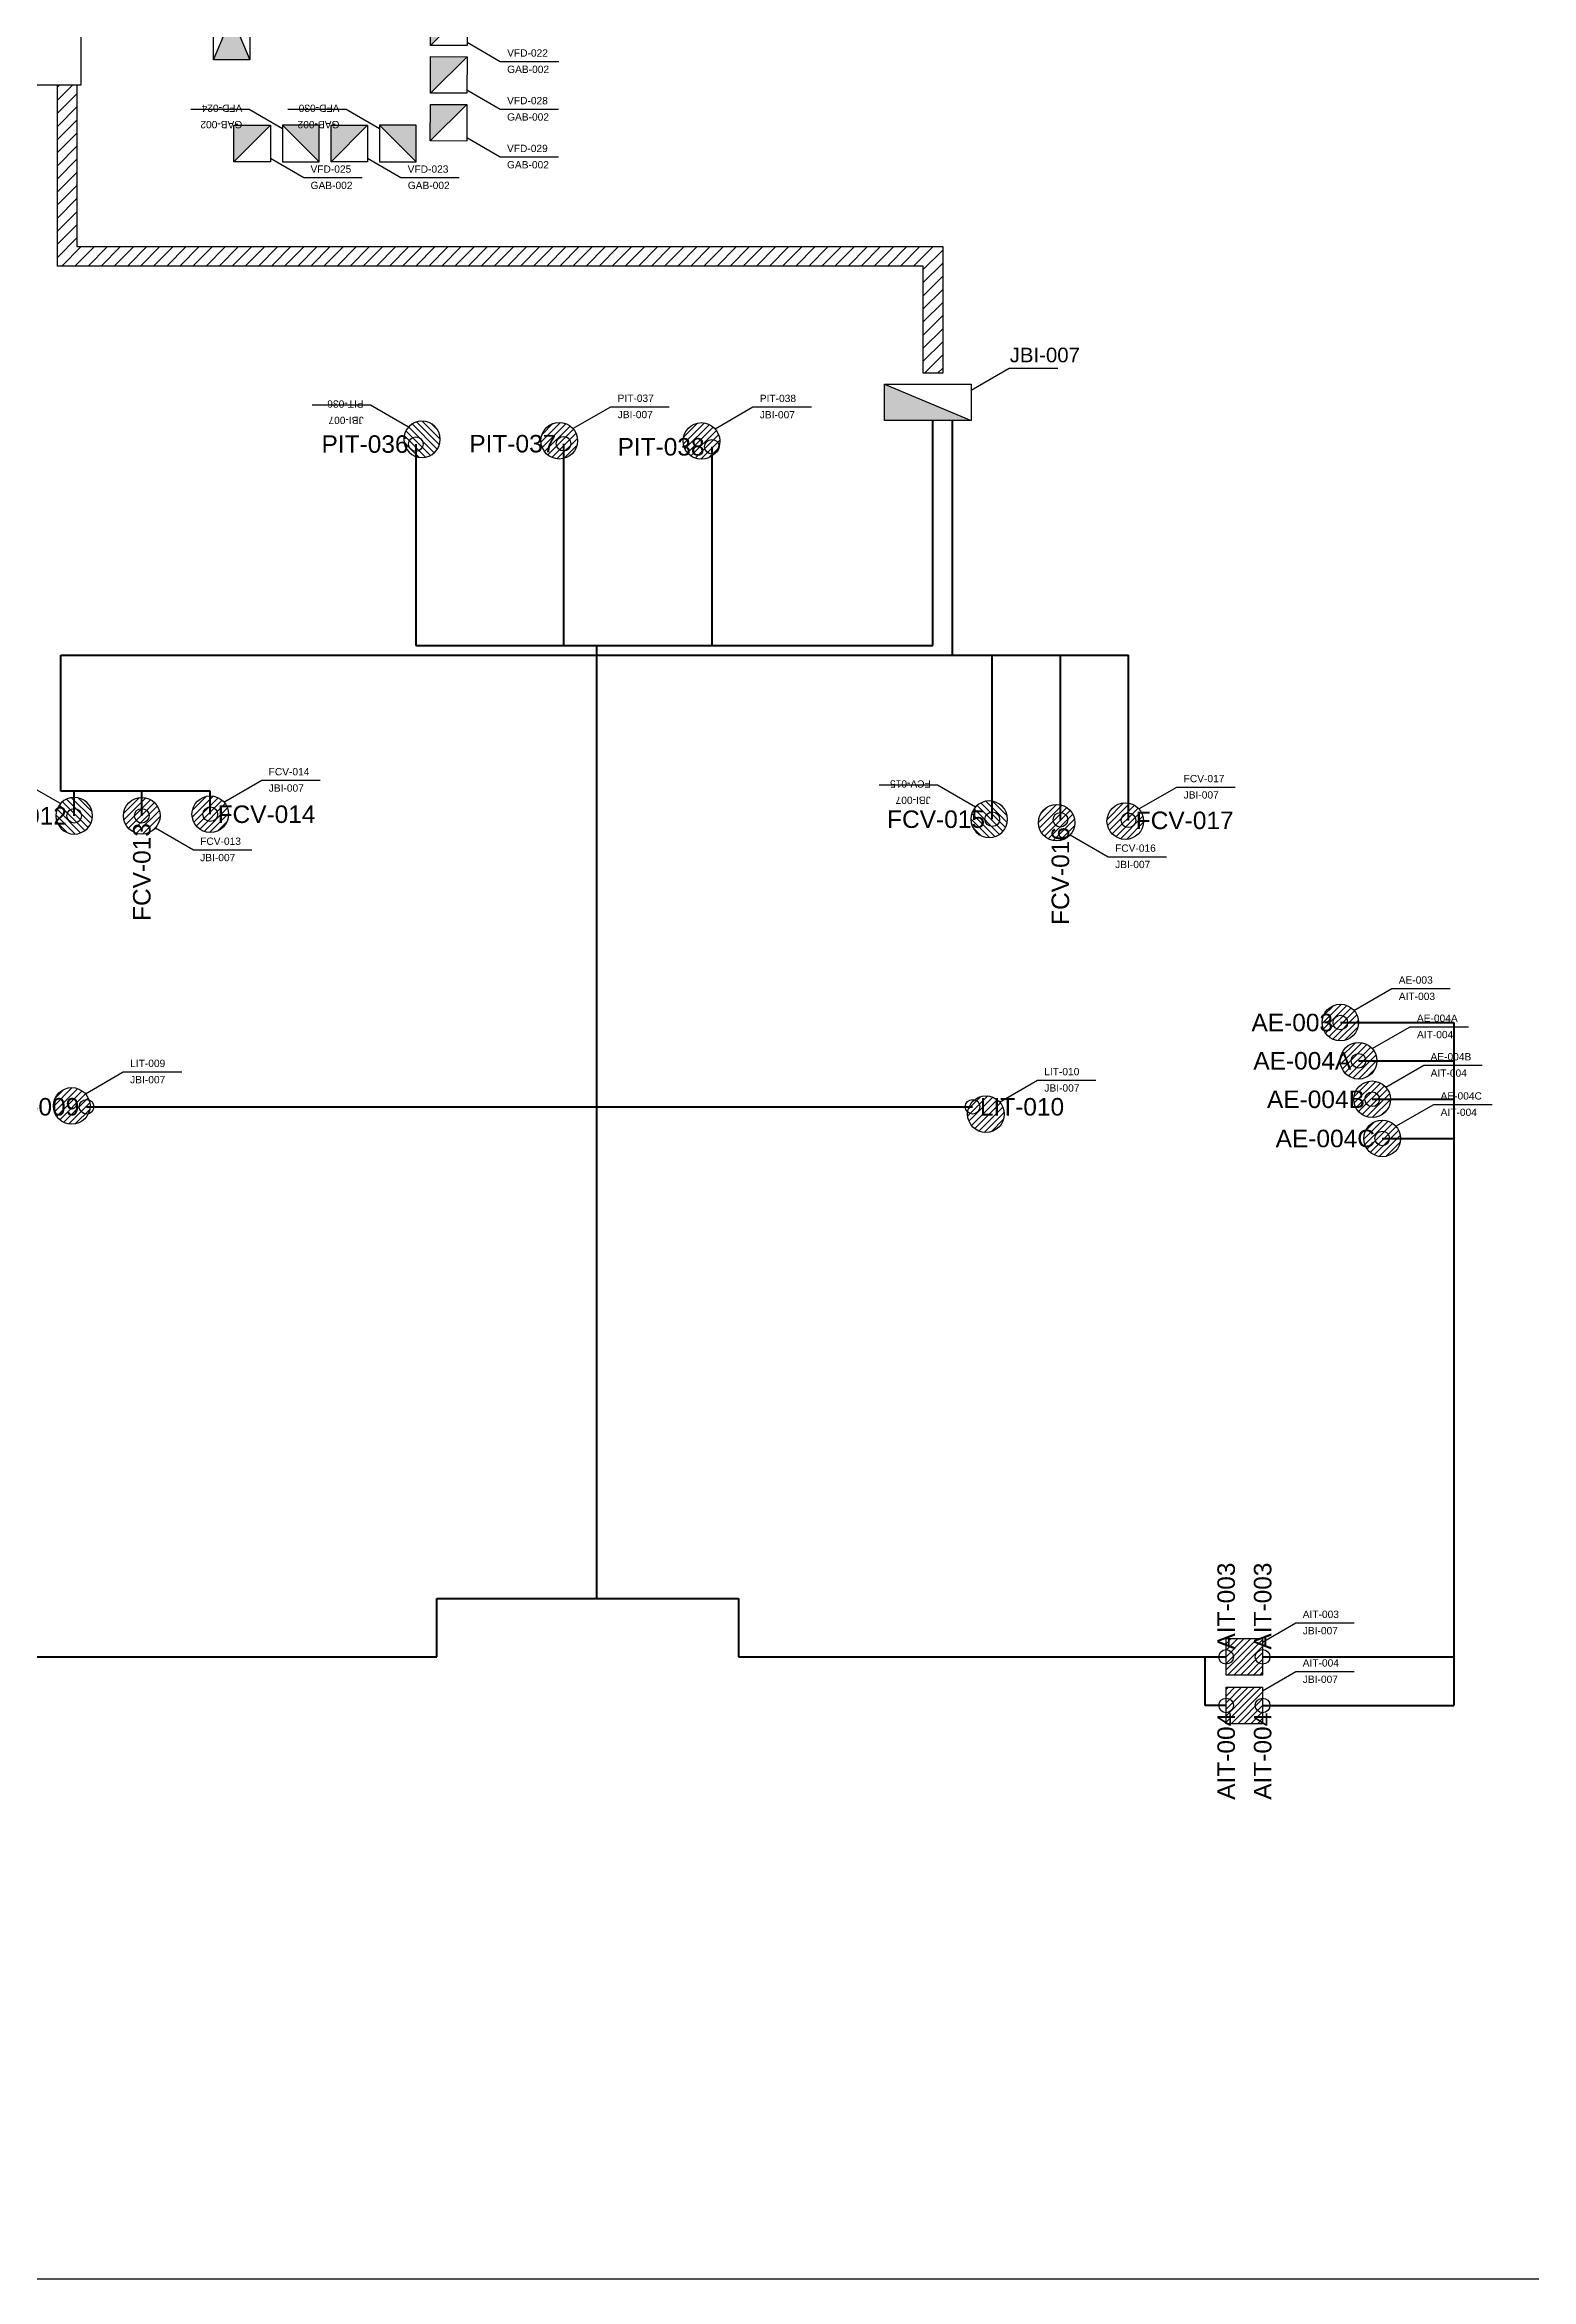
# Model space of a CAD drawing. Header units: metres. Extents: x 0 to 191, y 0 to 87.
# Drawn here: x 159.37 to 174.65, y 23 to 45.98 of the extents above; entities that cross this region are included whole.
import ezdxf
from ezdxf.enums import TextEntityAlignment as Align

# ---------------------------------------------------------------- set-up
doc = ezdxf.new("R2010")
doc.units = ezdxf.units.M
for name, color, linetype, lineweight, true_color in [('CANALIZACIONES', 178, 'Continuous', 25, 0x000000), ('CANALIZACIONES ... ANALOGAS', 5, 'Continuous', 50, 0x0000ff), ('CANALIZACIONES ... BANCO', 30, 'Continuous', 25, 0xff7f00), ('CANALIZACIONES ... DIGITALES', 1, 'Continuous', 50, 0xff0000), ('INST', 5, 'Continuous', 25, 0x0000ff), ('vistas', 178, 'Continuous', 25, 0x000000)]:
    doc.layers.add(name, color=color, linetype=linetype, lineweight=lineweight, true_color=true_color)
doc.styles.add('textstyle122', font='')
doc.styles.add('textstyle123', font='')
doc.styles.add('textstyle124', font='')
doc.styles.add('textstyle125', font='')
doc.styles.add('textstyle126', font='')
doc.styles.add('textstyle127', font='')
doc.styles.add('textstyle128', font='')
doc.styles.add('textstyle129', font='')
doc.styles.add('textstyle130', font='')
doc.styles.add('textstyle131', font='')
doc.styles.add('textstyle132', font='')
doc.styles.add('textstyle133', font='')
doc.styles.add('textstyle136', font='')
doc.styles.add('textstyle137', font='')
doc.styles.add('textstyle138', font='')
doc.styles.add('textstyle139', font='')
doc.styles.add('textstyle298', font='')
doc.styles.add('textstyle299', font='')
doc.styles.add('textstyle300', font='')
doc.styles.add('textstyle301', font='')
doc.styles.add('textstyle302', font='')
doc.styles.add('textstyle303', font='')
doc.styles.add('textstyle360', font='')
doc.styles.add('textstyle361', font='')
doc.styles.add('textstyle362', font='')
doc.styles.add('textstyle363', font='')
doc.styles.add('textstyle364', font='')
doc.styles.add('textstyle365', font='')
doc.styles.add('textstyle366', font='')
doc.styles.add('textstyle367', font='')
doc.styles.add('textstyle368', font='')
doc.styles.add('textstyle369', font='')
doc.styles.add('textstyle370', font='')
doc.styles.add('textstyle371', font='')
doc.styles.add('textstyle372', font='')
doc.styles.add('textstyle373', font='')
doc.styles.add('textstyle374', font='')
doc.styles.add('textstyle375', font='')
doc.styles.add('textstyle376', font='')
doc.styles.add('textstyle377', font='')
doc.styles.add('textstyle378', font='')
doc.styles.add('textstyle379', font='')
doc.styles.add('textstyle380', font='')
doc.styles.add('textstyle381', font='')
doc.styles.add('textstyle382', font='')
doc.styles.add('textstyle383', font='')
doc.styles.add('textstyle384', font='')
doc.styles.add('textstyle385', font='')
doc.styles.add('textstyle386', font='')
doc.styles.add('textstyle387', font='')
doc.styles.add('textstyle388', font='')
doc.styles.add('textstyle389', font='')
doc.styles.add('textstyle390', font='')
doc.styles.add('textstyle391', font='')
doc.styles.add('textstyle392', font='')
doc.styles.add('textstyle393', font='')
doc.styles.add('textstyle394', font='')
doc.styles.add('textstyle395', font='')
doc.styles.add('textstyle396', font='')
doc.styles.add('textstyle397', font='')
doc.styles.add('textstyle402', font='')
doc.styles.add('textstyle403', font='')
doc.styles.add('textstyle404', font='')
doc.styles.add('textstyle405', font='')
doc.styles.add('textstyle450', font='')
doc.styles.add('textstyle460', font='')
doc.styles.add('textstyle504', font='')
doc.styles.add('textstyle505', font='')
doc.styles.add('textstyle506', font='')
doc.styles.add('textstyle507', font='')
doc.styles.add('textstyle508', font='')
doc.styles.add('textstyle509', font='')
doc.styles.add('textstyle510', font='')
doc.styles.add('textstyle511', font='')
doc.styles.add('textstyle512', font='')
doc.styles.add('textstyle513', font='')
doc.styles.add('textstyle514', font='')
doc.styles.add('textstyle515', font='')
doc.styles.add('textstyle516', font='')
doc.styles.add('textstyle517', font='')
doc.styles.add('textstyle518', font='')
doc.styles.add('textstyle519', font='')
doc.styles.add('textstyle520', font='')
doc.styles.add('textstyle521', font='')
doc.styles.add('textstyle530', font='')
doc.styles.get('textstyle122').set_extended_font_data('Liberation Sans')
doc.styles.get('textstyle123').set_extended_font_data('Liberation Sans')
doc.styles.get('textstyle124').set_extended_font_data('Liberation Sans')
doc.styles.get('textstyle125').set_extended_font_data('Liberation Sans')
doc.styles.get('textstyle126').set_extended_font_data('Liberation Sans')
doc.styles.get('textstyle127').set_extended_font_data('Liberation Sans')
doc.styles.get('textstyle128').set_extended_font_data('Liberation Sans')
doc.styles.get('textstyle129').set_extended_font_data('Liberation Sans')
doc.styles.get('textstyle130').set_extended_font_data('Liberation Sans')
doc.styles.get('textstyle131').set_extended_font_data('Liberation Sans')
doc.styles.get('textstyle132').set_extended_font_data('Liberation Sans')
doc.styles.get('textstyle133').set_extended_font_data('Liberation Sans')
doc.styles.get('textstyle136').set_extended_font_data('Liberation Sans')
doc.styles.get('textstyle137').set_extended_font_data('Liberation Sans')
doc.styles.get('textstyle138').set_extended_font_data('Liberation Sans')
doc.styles.get('textstyle139').set_extended_font_data('Liberation Sans')
doc.styles.get('textstyle298').set_extended_font_data('Liberation Sans')
doc.styles.get('textstyle299').set_extended_font_data('Liberation Sans')
doc.styles.get('textstyle300').set_extended_font_data('Liberation Sans')
doc.styles.get('textstyle301').set_extended_font_data('Liberation Sans')
doc.styles.get('textstyle302').set_extended_font_data('Liberation Sans')
doc.styles.get('textstyle303').set_extended_font_data('Liberation Sans')
doc.styles.get('textstyle360').set_extended_font_data('Liberation Sans')
doc.styles.get('textstyle361').set_extended_font_data('Liberation Sans')
doc.styles.get('textstyle362').set_extended_font_data('Liberation Sans')
doc.styles.get('textstyle363').set_extended_font_data('Liberation Sans')
doc.styles.get('textstyle364').set_extended_font_data('Liberation Sans')
doc.styles.get('textstyle365').set_extended_font_data('Liberation Sans')
doc.styles.get('textstyle366').set_extended_font_data('Liberation Sans')
doc.styles.get('textstyle367').set_extended_font_data('Liberation Sans')
doc.styles.get('textstyle368').set_extended_font_data('Liberation Sans')
doc.styles.get('textstyle369').set_extended_font_data('Liberation Sans')
doc.styles.get('textstyle370').set_extended_font_data('Liberation Sans')
doc.styles.get('textstyle371').set_extended_font_data('Liberation Sans')
doc.styles.get('textstyle372').set_extended_font_data('Liberation Sans')
doc.styles.get('textstyle373').set_extended_font_data('Liberation Sans')
doc.styles.get('textstyle374').set_extended_font_data('Liberation Sans')
doc.styles.get('textstyle375').set_extended_font_data('Liberation Sans')
doc.styles.get('textstyle376').set_extended_font_data('Liberation Sans')
doc.styles.get('textstyle377').set_extended_font_data('Liberation Sans')
doc.styles.get('textstyle378').set_extended_font_data('Liberation Sans')
doc.styles.get('textstyle379').set_extended_font_data('Liberation Sans')
doc.styles.get('textstyle380').set_extended_font_data('Liberation Sans')
doc.styles.get('textstyle381').set_extended_font_data('Liberation Sans')
doc.styles.get('textstyle382').set_extended_font_data('Liberation Sans')
doc.styles.get('textstyle383').set_extended_font_data('Liberation Sans')
doc.styles.get('textstyle384').set_extended_font_data('Liberation Sans')
doc.styles.get('textstyle385').set_extended_font_data('Liberation Sans')
doc.styles.get('textstyle386').set_extended_font_data('Liberation Sans')
doc.styles.get('textstyle387').set_extended_font_data('Liberation Sans')
doc.styles.get('textstyle388').set_extended_font_data('Liberation Sans')
doc.styles.get('textstyle389').set_extended_font_data('Liberation Sans')
doc.styles.get('textstyle390').set_extended_font_data('Liberation Sans')
doc.styles.get('textstyle391').set_extended_font_data('Liberation Sans')
doc.styles.get('textstyle392').set_extended_font_data('Liberation Sans')
doc.styles.get('textstyle393').set_extended_font_data('Liberation Sans')
doc.styles.get('textstyle394').set_extended_font_data('Liberation Sans')
doc.styles.get('textstyle395').set_extended_font_data('Liberation Sans')
doc.styles.get('textstyle396').set_extended_font_data('Liberation Sans')
doc.styles.get('textstyle397').set_extended_font_data('Liberation Sans')
doc.styles.get('textstyle402').set_extended_font_data('Liberation Sans')
doc.styles.get('textstyle403').set_extended_font_data('Liberation Sans')
doc.styles.get('textstyle404').set_extended_font_data('Liberation Sans')
doc.styles.get('textstyle405').set_extended_font_data('Liberation Sans')
doc.styles.get('textstyle450').set_extended_font_data('Liberation Sans')
doc.styles.get('textstyle460').set_extended_font_data('Liberation Sans')
doc.styles.get('textstyle504').set_extended_font_data('Liberation Sans')
doc.styles.get('textstyle505').set_extended_font_data('Liberation Sans')
doc.styles.get('textstyle506').set_extended_font_data('Liberation Sans')
doc.styles.get('textstyle507').set_extended_font_data('Liberation Sans')
doc.styles.get('textstyle508').set_extended_font_data('Liberation Sans')
doc.styles.get('textstyle509').set_extended_font_data('Liberation Sans')
doc.styles.get('textstyle510').set_extended_font_data('Liberation Sans')
doc.styles.get('textstyle511').set_extended_font_data('Liberation Sans')
doc.styles.get('textstyle512').set_extended_font_data('Liberation Sans')
doc.styles.get('textstyle513').set_extended_font_data('Liberation Sans')
doc.styles.get('textstyle514').set_extended_font_data('Liberation Sans')
doc.styles.get('textstyle515').set_extended_font_data('Liberation Sans')
doc.styles.get('textstyle516').set_extended_font_data('Liberation Sans')
doc.styles.get('textstyle517').set_extended_font_data('Liberation Sans')
doc.styles.get('textstyle518').set_extended_font_data('Liberation Sans')
doc.styles.get('textstyle519').set_extended_font_data('Liberation Sans')
doc.styles.get('textstyle520').set_extended_font_data('Liberation Sans')
doc.styles.get('textstyle521').set_extended_font_data('Liberation Sans')
doc.styles.get('textstyle530').set_extended_font_data('Liberation Sans')

# ---------------------------------------------------------------- blocks, each defined once
blk = doc.blocks.new('disp1')
at = {"layer": 'INST', "transparency": 33554687}
blk.add_hatch(color=256, dxfattribs=at).paths.add_polyline_path([(-0.188, -0.188), (0.188, 0.188), (-0.188, 0.188)], flags=0)
at = {"layer": 'INST'}
for p, q in [((-0.188, 0.188), (0.188, 0.188)), ((-0.188, -0.188), (-0.188, 0.188)), ((-0.188, -0.188), (0.188, 0.188)), ((0.188, 0.188), (0.188, -0.188)), ((0.188, -0.188), (-0.188, -0.188)), ((0.188, -0.152), (0.53, -0.35)), ((0.53, -0.35), (1.13, -0.35))]:
    blk.add_line(p, q, dxfattribs=at)
for tag, p, style in [('Tag_inst', (0.6, -0.3), 'textstyle124'), ('Inst_EL', (0.601, -0.468), 'textstyle125')]:
    blk.add_attdef(tag, p, '', height=0.075, dxfattribs=dict(at, style=style))
blk = doc.blocks.new('Inst_Elec_lin')
at = {"layer": 'INST', "transparency": 33554687}
h = blk.add_hatch(dxfattribs=at)
h.set_pattern_fill('ANSI31', color=256, scale=0.015, style=0, pattern_type=0)
edge = h.paths.add_edge_path(flags=0)
edge.add_arc((0, 0), 0.188, 0, 360)
at = {"layer": 'INST'}
for p, q in [((0.14, 0.125), (0.53, 0.35)), ((0.53, 0.35), (1.13, 0.35))]:
    blk.add_line(p, q, dxfattribs=at)
blk.add_circle((0, 0), 0.188, dxfattribs=at)
for tag, p, style in [('Tag_inst', (0.6, 0.4), 'textstyle128'), ('Inst_EL', (0.601, 0.232), 'textstyle129')]:
    blk.add_attdef(tag, p, '', height=0.075, dxfattribs=dict(at, style=style))
blk = doc.blocks.new('Inst_Elec_sop')
at = {"layer": 'INST', "transparency": 33554687}
h = blk.add_hatch(dxfattribs=at)
h.set_pattern_fill('ANSI31', color=256, scale=0.015, style=0, pattern_type=0)
h.paths.add_polyline_path([(-0.188, -0.188), (-0.188, 0.188), (0.188, 0.188), (0.188, -0.188)], flags=0)
at = {"layer": 'INST'}
for p, q in [((0.188, 0.152), (0.53, 0.35)), ((0.53, 0.35), (1.13, 0.35)), ((-0.188, 0.188), (0.188, 0.188)), ((-0.188, -0.188), (-0.188, 0.188)), ((0.188, 0.188), (0.188, -0.188)), ((0.188, -0.188), (-0.188, -0.188))]:
    blk.add_line(p, q, dxfattribs=at)
for tag, p, style in [('Tag_inst', (0.6, 0.4), 'textstyle132'), ('Inst_EL', (0.601, 0.232), 'textstyle133')]:
    blk.add_attdef(tag, p, '', height=0.075, dxfattribs=dict(at, style=style))
blk = doc.blocks.new('Inst_Elec_lin1')
at = {"layer": 'INST', "transparency": 33554687}
h = blk.add_hatch(dxfattribs=at)
h.set_pattern_fill('ANSI31', color=256, scale=0.015, style=0, pattern_type=0)
edge = h.paths.add_edge_path(flags=0)
edge.add_arc((0, 0), 0.188, 0, 360)
at = {"layer": 'INST'}
for p, q in [((0.14, -0.125), (0.53, -0.35)), ((0.53, -0.35), (1.13, -0.35))]:
    blk.add_line(p, q, dxfattribs=at)
blk.add_circle((0, 0), 0.188, dxfattribs=at)
for tag, p, style in [('Tag_inst', (0.6, -0.3), 'textstyle130'), ('Inst_EL', (0.601, -0.468), 'textstyle131')]:
    blk.add_attdef(tag, p, '', height=0.075, dxfattribs=dict(at, style=style))
blk = doc.blocks.new('disp')
at = {"layer": 'INST', "transparency": 33554687}
blk.add_hatch(color=256, dxfattribs=at).paths.add_polyline_path([(-0.188, -0.188), (0.188, 0.188), (-0.188, 0.188)], flags=0)
at = {"layer": 'INST'}
for p, q in [((0.188, 0.152), (0.53, 0.35)), ((0.53, 0.35), (1.13, 0.35)), ((-0.188, 0.188), (0.188, 0.188)), ((-0.188, -0.188), (-0.188, 0.188)), ((-0.188, -0.188), (0.188, 0.188)), ((0.188, 0.188), (0.188, -0.188)), ((0.188, -0.188), (-0.188, -0.188))]:
    blk.add_line(p, q, dxfattribs=at)
for tag, p, style in [('Tag_inst', (0.6, 0.4), 'textstyle122'), ('Inst_EL', (0.601, 0.232), 'textstyle123')]:
    blk.add_attdef(tag, p, '', height=0.075, dxfattribs=dict(at, style=style))
blk = doc.blocks.new('JB1')
at = {"layer": 'CANALIZACIONES', "transparency": 33554687}
blk.add_hatch(color=256, dxfattribs=at).paths.add_polyline_path([(0, 0.375), (0.893, 0), (0, 0)], flags=0)
at = {"layer": 'CANALIZACIONES'}
for p, q in [((0.893, 0.314), (1.283, 0.539)), ((1.283, 0.539), (1.783, 0.539)), ((0, 0.375), (0.893, 0.375)), ((0, 0), (0, 0.375)), ((0, 0.375), (0.893, 0)), ((0.893, 0.375), (0.893, 0)), ((0.893, 0), (0, 0))]:
    blk.add_line(p, q, dxfattribs=at)
for tag, p, style in [('Tag Caja', (1.289, 0.6), 'textstyle136'), ('El Caja', (1.289, 0.321), 'textstyle137')]:
    blk.add_attdef(tag, p, '', height=0.15, dxfattribs=dict(at, style=style))
blk = doc.blocks.new('GAB1')
at = {"layer": 'CANALIZACIONES', "transparency": 33554687}
blk.add_hatch(color=256, dxfattribs=at).paths.add_polyline_path([(0, 0), (0.375, 0.893), (0, 0.893), (0.375, 0)], flags=0)
at = {"layer": 'CANALIZACIONES'}
for p, q in [((0, 0), (0, 0.893)), ((0, 0.893), (0.375, 0.893)), ((0, 0), (0.375, 0.893)), ((0, 0.893), (0.375, 0)), ((0.375, 0.893), (0.375, 0)), ((0.375, 0.447), (0.764, 0.672)), ((0.764, 0.672), (1.264, 0.672)), ((0.375, 0), (0, 0))]:
    blk.add_line(p, q, dxfattribs=at)
for tag, p, style in [('Tag Gabinete', (0.77, 0.735), 'textstyle127'), ('El GAB', (0.77, 0.5), 'textstyle126')]:
    blk.add_attdef(tag, p, '', height=0.15, dxfattribs=dict(at, style=style))
blk = doc.blocks.new('Pull')
at = {"layer": 'CANALIZACIONES ... BANCO'}
for p, q in [((-0.2, 0.2), (0.2, 0.2)), ((-0.2, -0.2), (-0.2, 0.2)), ((0.2, 0.2), (0.2, -0.2)), ((0.2, -0.2), (-0.2, -0.2))]:
    blk.add_line(p, q, dxfattribs=at)
blk = doc.blocks.new('NODO2')
at = {"layer": 'CANALIZACIONES'}
blk.add_circle((0, 0), 0.05, dxfattribs=at)
at = {"layer": 'CANALIZACIONES', "style": 'textstyle139'}
blk.add_attdef('dest', text='', height=0.12, dxfattribs=at).set_placement((-0.05, 0), align=Align.MIDDLE_RIGHT)
blk = doc.blocks.new('NODO1')
at = {"layer": 'CANALIZACIONES'}
blk.add_circle((0, 0), 0.05, dxfattribs=at)
at = {"layer": 'CANALIZACIONES', "style": 'textstyle138'}
blk.add_attdef('dest', text='', height=0.12, dxfattribs=at).set_placement((0.05, 0), align=Align.MIDDLE_LEFT)

msp = doc.modelspace()

# ---------------------------------------------------------------- hatches: boundary and pattern name
at = {"layer": 'CANALIZACIONES ... BANCO', "transparency": 33554687}
h = msp.add_hatch(dxfattribs=at)
h.set_pattern_fill('ANSI31', color=256, scale=0.03, style=0, pattern_type=0)
h.paths.add_polyline_path([(159.5, 43.7), (159.5, 45.56), (159.7, 45.56), (159.7, 43.9), (168.6, 43.9), (168.6, 42.6), (168.4, 42.6), (168.4, 43.7)], flags=0)

# ---------------------------------------------------------------- linework, layer by layer
at = {"layer": 'CANALIZACIONES ... ANALOGAS'}
for p, q in [((168.5, 39.8), (168.5, 42.111)), ((163.184, 41.87, -3.67), (163.184, 39.8)), ((164.703, 41.874, -3.67), (164.703, 39.8)), ((166.227, 41.842, -3.67), (166.227, 39.8)), ((163.184, 39.8), (168.5, 39.8)), ((165.046, 35.056), (165.046, 39.8)), ((172.688, 35.922), (173.856, 35.922)), ((173.856, 35.922), (173.856, 28.9)), ((172.875, 35.529), (173.856, 35.529)), ((159.799, 35.056), (165.046, 35.056)), ((165.046, 35.056), (168.907, 35.056)), ((165.046, 30), (165.046, 35.056)), ((173.015, 35.133), (173.856, 35.133)), ((173.118, 34.73), (173.856, 34.73)), ((163.4, 29.4), (163.4, 30)), ((163.4, 30), (165.046, 30)), ((165.046, 30), (166.5, 30)), ((166.5, 30), (166.5, 29.4)), ((158.336, 29.4), (163.4, 29.4)), ((166.5, 29.4), (171.514, 29.4)), ((171.3, 28.9), (171.3, 29.4)), ((171.889, 29.4), (173.856, 29.4)), ((171.514, 28.9), (171.3, 28.9)), ((171.889, 28.9), (173.856, 28.9))]:
    msp.add_line(p, q, dxfattribs=at)
at = {"layer": 'CANALIZACIONES ... BANCO'}
for p, q in [((159.5, 43.7), (159.5, 45.56)), ((159.7, 45.56), (159.7, 43.9)), ((159.7, 43.9), (168.6, 43.9)), ((168.6, 43.9), (168.6, 42.6)), ((168.4, 43.7), (159.5, 43.7)), ((168.4, 42.6), (168.4, 43.7)), ((168.6, 42.6), (168.4, 42.6))]:
    msp.add_line(p, q, dxfattribs=at)
at = {"layer": 'CANALIZACIONES ... DIGITALES'}
for p, q in [((168.7, 39.7), (168.7, 42.111)), ((159.533, 38.3), (159.533, 39.7)), ((159.533, 39.7), (168.7, 39.7)), ((168.7, 39.7), (170.51, 39.7)), ((169.11, 38.013, -3.67), (169.11, 39.7)), ((169.81, 38.007, -3.67), (169.81, 39.7)), ((170.51, 38.001, -3.67), (170.51, 39.7)), ((161.071, 38.3), (159.533, 38.3)), ((159.672, 38.048), (159.672, 38.3)), ((160.367, 38.048), (160.367, 38.3)), ((161.071, 38.064), (161.071, 38.3))]:
    msp.add_line(p, q, dxfattribs=at)
at = {"layer": 'vistas', "color": 16, "ltscale": 0.0001, "true_color": 0x800000}
msp.add_lwpolyline([(151, 53), (191, 53), (191, 23), (151, 23), (151, 53)], dxfattribs=at)

# ---------------------------------------------------------------- block references
at = {"layer": 'CANALIZACIONES'}
ref = msp.add_blockref('GAB1', (161.104, 45.819), dxfattribs=at)
ref.add_attrib('Tag Gabinete', 'GAB-002', (161.875, 46.554), dxfattribs={"height": 0.15, "style": 'textstyle460'})
ref = msp.add_blockref('JB1', (168.001, 42.111), dxfattribs=at)
ref.add_attrib('Tag Caja', 'JBI-007', (169.289, 42.711), dxfattribs={"height": 0.15, "style": 'textstyle450'})
ref = msp.add_blockref('NODO2', (163.184, 41.87, -3.67), dxfattribs=dict(at, xscale=1.5, yscale=1.5))
ref.add_attrib('dest', 'PIT-036', dxfattribs={"height": 0.18, "style": 'textstyle515'}).set_placement((163.109, 41.87, -3.67), align=Align.MIDDLE_RIGHT)
ref = msp.add_blockref('NODO2', (164.703, 41.874, -3.67), dxfattribs=dict(at, xscale=1.5, yscale=1.5))
ref.add_attrib('dest', 'PIT-037', dxfattribs={"height": 0.18, "style": 'textstyle516'}).set_placement((164.628, 41.874, -3.67), align=Align.MIDDLE_RIGHT)
ref = msp.add_blockref('NODO2', (166.227, 41.842, -3.67), dxfattribs=dict(at, xscale=1.5, yscale=1.5))
ref.add_attrib('dest', 'PIT-038', dxfattribs={"height": 0.18, "style": 'textstyle517'}).set_placement((166.152, 41.842, -3.67), align=Align.MIDDLE_RIGHT)
ref = msp.add_blockref('NODO2', (159.672, 38.048), dxfattribs=dict(at, xscale=1.5, yscale=1.5))
ref.add_attrib('dest', 'FCV-012', dxfattribs={"height": 0.18, "style": 'textstyle513'}).set_placement((159.597, 38.048), align=Align.MIDDLE_RIGHT)
ref = msp.add_blockref('NODO1', (161.071, 38.064), dxfattribs=dict(at, xscale=1.5, yscale=1.5))
ref.add_attrib('dest', 'FCV-014', dxfattribs={"height": 0.18, "style": 'textstyle518'}).set_placement((161.146, 38.064), align=Align.MIDDLE_LEFT)
ref = msp.add_blockref('NODO2', (160.367, 38.048), dxfattribs=dict(at, xscale=1.5, yscale=1.5, rotation=90))
ref.add_attrib('dest', 'FCV-013', dxfattribs={"height": 0.18, "rotation": 90, "style": 'textstyle521'}).set_placement((160.367, 37.973), align=Align.MIDDLE_RIGHT)
ref = msp.add_blockref('NODO2', (169.11, 38.013, -3.67), dxfattribs=dict(at, xscale=1.5, yscale=1.5))
ref.add_attrib('dest', 'FCV-015', dxfattribs={"height": 0.18, "style": 'textstyle514'}).set_placement((169.035, 38.013, -3.67), align=Align.MIDDLE_RIGHT)
ref = msp.add_blockref('NODO2', (169.81, 38.007, -3.67), dxfattribs=dict(at, xscale=1.5, yscale=1.5, rotation=90))
ref.add_attrib('dest', 'FCV-016', dxfattribs={"height": 0.18, "rotation": 90, "style": 'textstyle520'}).set_placement((169.81, 37.932, -3.67), align=Align.MIDDLE_RIGHT)
ref = msp.add_blockref('NODO1', (170.51, 38.001, -3.67), dxfattribs=dict(at, xscale=1.5, yscale=1.5))
ref.add_attrib('dest', 'FCV-017', dxfattribs={"height": 0.18, "style": 'textstyle519'}).set_placement((170.585, 38.001, -3.67), align=Align.MIDDLE_LEFT)
ref = msp.add_blockref('NODO2', (172.688, 35.922), dxfattribs=dict(at, xscale=1.5, yscale=1.5))
ref.add_attrib('dest', 'AE-003', dxfattribs={"height": 0.18, "style": 'textstyle504'}).set_placement((172.613, 35.922), align=Align.MIDDLE_RIGHT)
ref = msp.add_blockref('NODO2', (172.875, 35.529), dxfattribs=dict(at, xscale=1.5, yscale=1.5))
ref.add_attrib('dest', 'AE-004A', dxfattribs={"height": 0.18, "style": 'textstyle505'}).set_placement((172.8, 35.529), align=Align.MIDDLE_RIGHT)
ref = msp.add_blockref('NODO2', (173.015, 35.133), dxfattribs=dict(at, xscale=1.5, yscale=1.5))
ref.add_attrib('dest', 'AE-004B', dxfattribs={"height": 0.18, "style": 'textstyle506'}).set_placement((172.94, 35.133), align=Align.MIDDLE_RIGHT)
ref = msp.add_blockref('NODO2', (159.799, 35.056), dxfattribs=dict(at, xscale=1.5, yscale=1.5))
ref.add_attrib('dest', 'LIT-009', dxfattribs={"height": 0.18, "style": 'textstyle530'}).set_placement((159.724, 35.056), align=Align.MIDDLE_RIGHT)
ref = msp.add_blockref('NODO1', (168.907, 35.056), dxfattribs=dict(at, xscale=1.5, yscale=1.5))
ref.add_attrib('dest', 'LIT-010', dxfattribs={"height": 0.18, "style": 'textstyle508'}).set_placement((168.982, 35.056), align=Align.MIDDLE_LEFT)
ref = msp.add_blockref('NODO2', (173.118, 34.73), dxfattribs=dict(at, xscale=1.5, yscale=1.5))
ref.add_attrib('dest', 'AE-004C', dxfattribs={"height": 0.18, "style": 'textstyle507'}).set_placement((173.043, 34.73), align=Align.MIDDLE_RIGHT)
ref = msp.add_blockref('NODO1', (171.514, 29.4), dxfattribs=dict(at, xscale=1.5, yscale=1.5, rotation=90))
ref.add_attrib('dest', 'AIT-003', dxfattribs={"height": 0.18, "rotation": 90, "style": 'textstyle510'}).set_placement((171.514, 29.475), align=Align.MIDDLE_LEFT)
ref = msp.add_blockref('NODO1', (171.889, 29.4), dxfattribs=dict(at, xscale=1.5, yscale=1.5, rotation=90))
ref.add_attrib('dest', 'AIT-003', dxfattribs={"height": 0.18, "rotation": 90, "style": 'textstyle509'}).set_placement((171.889, 29.475), align=Align.MIDDLE_LEFT)
ref = msp.add_blockref('NODO2', (171.514, 28.9), dxfattribs=dict(at, xscale=1.5, yscale=1.5, rotation=90))
ref.add_attrib('dest', 'AIT-004', dxfattribs={"height": 0.18, "rotation": 90, "style": 'textstyle512'}).set_placement((171.514, 28.825), align=Align.MIDDLE_RIGHT)
ref = msp.add_blockref('NODO2', (171.889, 28.9), dxfattribs=dict(at, xscale=1.5, yscale=1.5, rotation=90))
ref.add_attrib('dest', 'AIT-004', dxfattribs={"height": 0.18, "rotation": 90, "style": 'textstyle511'}).set_placement((171.889, 28.825), align=Align.MIDDLE_RIGHT)
at = {"layer": 'CANALIZACIONES ... BANCO', "xscale": 2.2, "yscale": 2.2}
msp.add_blockref('Pull', (159.3, 46), dxfattribs=at)
at = {"layer": 'INST'}
ref = msp.add_blockref('disp1', (163.523, 46.155), dxfattribs=dict(at, rotation=359.8934955871075))
ref.add_attrib('Tag_inst', 'VFD-022', (164.123, 45.854), dxfattribs={"height": 0.075, "rotation": 359.8935, "style": 'textstyle298'})
ref.add_attrib('Inst_EL', 'GAB-002', (164.123, 45.686), dxfattribs={"height": 0.075, "rotation": 359.8935, "style": 'textstyle299'})
ref = msp.add_blockref('disp1', (163.522, 45.665), dxfattribs=dict(at, rotation=359.8934955871075))
ref.add_attrib('Tag_inst', 'VFD-028', (164.122, 45.364), dxfattribs={"height": 0.075, "rotation": 359.8935, "style": 'textstyle300'})
ref.add_attrib('Inst_EL', 'GAB-002', (164.122, 45.196), dxfattribs={"height": 0.075, "rotation": 359.8935, "style": 'textstyle301'})
ref = msp.add_blockref('disp', (162.001, 44.96), dxfattribs=dict(at, yscale=-1, rotation=180))
ref.add_attrib('Tag_inst', 'VFD-024', (161.401, 45.36), dxfattribs={"height": 0.075, "rotation": 180, "style": 'textstyle390'})
ref.add_attrib('Inst_EL', 'GAB-002', (161.4, 45.192), dxfattribs={"height": 0.075, "rotation": 180, "style": 'textstyle391'})
ref = msp.add_blockref('disp', (162.999, 44.96), dxfattribs=dict(at, yscale=-1, rotation=180))
ref.add_attrib('Tag_inst', 'VFD-030', (162.399, 45.36), dxfattribs={"height": 0.075, "rotation": 180, "style": 'textstyle388'})
ref.add_attrib('Inst_EL', 'GAB-002', (162.399, 45.192), dxfattribs={"height": 0.075, "rotation": 180, "style": 'textstyle389'})
ref = msp.add_blockref('disp1', (163.521, 45.174), dxfattribs=dict(at, rotation=359.8934955871075))
ref.add_attrib('Tag_inst', 'VFD-029', (164.121, 44.873), dxfattribs={"height": 0.075, "rotation": 359.8935, "style": 'textstyle302'})
ref.add_attrib('Inst_EL', 'GAB-002', (164.121, 44.705), dxfattribs={"height": 0.075, "rotation": 359.8935, "style": 'textstyle303'})
ref = msp.add_blockref('disp1', (161.501, 44.96), dxfattribs=at)
ref.add_attrib('Tag_inst', 'VFD-025', (162.101, 44.66), dxfattribs={"height": 0.075, "style": 'textstyle404'})
ref.add_attrib('Inst_EL', 'GAB-002', (162.102, 44.492), dxfattribs={"height": 0.075, "style": 'textstyle405'})
ref = msp.add_blockref('disp1', (162.5, 44.96), dxfattribs=at)
ref.add_attrib('Tag_inst', 'VFD-023', (163.1, 44.66), dxfattribs={"height": 0.075, "style": 'textstyle402'})
ref.add_attrib('Inst_EL', 'GAB-002', (163.101, 44.492), dxfattribs={"height": 0.075, "style": 'textstyle403'})
ref = msp.add_blockref('Inst_Elec_lin', (163.247, 41.919), dxfattribs=dict(at, yscale=-1, rotation=180))
ref.add_attrib('Tag_inst', 'PIT-036', (162.647, 42.319), dxfattribs={"height": 0.075, "rotation": 180, "style": 'textstyle392'})
ref.add_attrib('Inst_EL', 'JBI-007', (162.647, 42.151), dxfattribs={"height": 0.075, "rotation": 180, "style": 'textstyle393'})
ref = msp.add_blockref('Inst_Elec_lin', (164.658, 41.904), dxfattribs=at)
ref.add_attrib('Tag_inst', 'PIT-037', (165.258, 42.304), dxfattribs={"height": 0.075, "style": 'textstyle394'})
ref.add_attrib('Inst_EL', 'JBI-007', (165.259, 42.136), dxfattribs={"height": 0.075, "style": 'textstyle395'})
ref = msp.add_blockref('Inst_Elec_lin', (166.12, 41.902), dxfattribs=at)
ref.add_attrib('Tag_inst', 'PIT-038', (166.72, 42.302), dxfattribs={"height": 0.075, "style": 'textstyle396'})
ref.add_attrib('Inst_EL', 'JBI-007', (166.72, 42.134), dxfattribs={"height": 0.075, "style": 'textstyle397'})
ref = msp.add_blockref('Inst_Elec_lin', (159.672, 38.048), dxfattribs=dict(at, yscale=-1, rotation=180))
ref.add_attrib('Tag_inst', 'FCV-012', (159.072, 38.448), dxfattribs={"height": 0.075, "rotation": 180, "style": 'textstyle374'})
ref.add_attrib('Inst_EL', 'JBI-007', (159.072, 38.28), dxfattribs={"height": 0.075, "rotation": 180, "style": 'textstyle375'})
ref = msp.add_blockref('Inst_Elec_lin', (161.071, 38.064), dxfattribs=at)
ref.add_attrib('Tag_inst', 'FCV-014', (161.671, 38.464), dxfattribs={"height": 0.075, "style": 'textstyle372'})
ref.add_attrib('Inst_EL', 'JBI-007', (161.672, 38.296), dxfattribs={"height": 0.075, "style": 'textstyle373'})
ref = msp.add_blockref('Inst_Elec_lin', (169.078, 38.013), dxfattribs=dict(at, yscale=-1, rotation=180))
ref.add_attrib('Tag_inst', 'FCV-015', (168.478, 38.413), dxfattribs={"height": 0.075, "rotation": 180, "style": 'textstyle378'})
ref.add_attrib('Inst_EL', 'JBI-007', (168.477, 38.245), dxfattribs={"height": 0.075, "rotation": 180, "style": 'textstyle379'})
ref = msp.add_blockref('Inst_Elec_lin', (170.477, 37.993), dxfattribs=at)
ref.add_attrib('Tag_inst', 'FCV-017', (171.077, 38.393), dxfattribs={"height": 0.075, "style": 'textstyle376'})
ref.add_attrib('Inst_EL', 'JBI-007', (171.077, 38.225), dxfattribs={"height": 0.075, "style": 'textstyle377'})
ref = msp.add_blockref('Inst_Elec_lin1', (160.367, 38.048), dxfattribs=at)
ref.add_attrib('Tag_inst', 'FCV-013', (160.967, 37.749), dxfattribs={"height": 0.075, "style": 'textstyle380'})
ref.add_attrib('Inst_EL', 'JBI-007', (160.967, 37.581), dxfattribs={"height": 0.075, "style": 'textstyle381'})
ref = msp.add_blockref('Inst_Elec_lin1', (169.772, 37.977), dxfattribs=at)
ref.add_attrib('Tag_inst', 'FCV-016', (170.372, 37.678), dxfattribs={"height": 0.075, "style": 'textstyle382'})
ref.add_attrib('Inst_EL', 'JBI-007', (170.373, 37.51), dxfattribs={"height": 0.075, "style": 'textstyle383'})
ref = msp.add_blockref('Inst_Elec_lin', (172.688, 35.922), dxfattribs=at)
ref.add_attrib('Tag_inst', 'AE-003', (173.288, 36.322), dxfattribs={"height": 0.075, "style": 'textstyle360'})
ref.add_attrib('Inst_EL', 'AIT-003', (173.289, 36.154), dxfattribs={"height": 0.075, "style": 'textstyle361'})
ref = msp.add_blockref('Inst_Elec_lin', (172.875, 35.529), dxfattribs=at)
ref.add_attrib('Tag_inst', 'AE-004A', (173.475, 35.929), dxfattribs={"height": 0.075, "style": 'textstyle362'})
ref.add_attrib('Inst_EL', 'AIT-004', (173.476, 35.761), dxfattribs={"height": 0.075, "style": 'textstyle363'})
ref = msp.add_blockref('Inst_Elec_lin', (159.647, 35.065), dxfattribs=at)
ref.add_attrib('Tag_inst', 'LIT-009', (160.247, 35.465), dxfattribs={"height": 0.075, "style": 'textstyle384'})
ref.add_attrib('Inst_EL', 'JBI-007', (160.247, 35.297), dxfattribs={"height": 0.075, "style": 'textstyle385'})
ref = msp.add_blockref('Inst_Elec_lin', (169.044, 34.98), dxfattribs=at)
ref.add_attrib('Tag_inst', 'LIT-010', (169.644, 35.38), dxfattribs={"height": 0.075, "style": 'textstyle386'})
ref.add_attrib('Inst_EL', 'JBI-007', (169.645, 35.212), dxfattribs={"height": 0.075, "style": 'textstyle387'})
ref = msp.add_blockref('Inst_Elec_lin', (173.015, 35.133), dxfattribs=at)
ref.add_attrib('Tag_inst', 'AE-004B', (173.615, 35.533), dxfattribs={"height": 0.075, "style": 'textstyle364'})
ref.add_attrib('Inst_EL', 'AIT-004', (173.616, 35.365), dxfattribs={"height": 0.075, "style": 'textstyle365'})
ref = msp.add_blockref('Inst_Elec_lin', (173.118, 34.73), dxfattribs=at)
ref.add_attrib('Tag_inst', 'AE-004C', (173.718, 35.13), dxfattribs={"height": 0.075, "style": 'textstyle366'})
ref.add_attrib('Inst_EL', 'AIT-004', (173.719, 34.962), dxfattribs={"height": 0.075, "style": 'textstyle367'})
ref = msp.add_blockref('Inst_Elec_sop', (171.701, 29.4), dxfattribs=at)
ref.add_attrib('Tag_inst', 'AIT-003', (172.301, 29.8), dxfattribs={"height": 0.075, "style": 'textstyle368'})
ref.add_attrib('Inst_EL', 'JBI-007', (172.302, 29.632), dxfattribs={"height": 0.075, "style": 'textstyle369'})
ref = msp.add_blockref('Inst_Elec_sop', (171.701, 28.9), dxfattribs=at)
ref.add_attrib('Tag_inst', 'AIT-004', (172.301, 29.3), dxfattribs={"height": 0.075, "style": 'textstyle370'})
ref.add_attrib('Inst_EL', 'JBI-007', (172.302, 29.132), dxfattribs={"height": 0.075, "style": 'textstyle371'})

doc.saveas('drawing.dxf')
